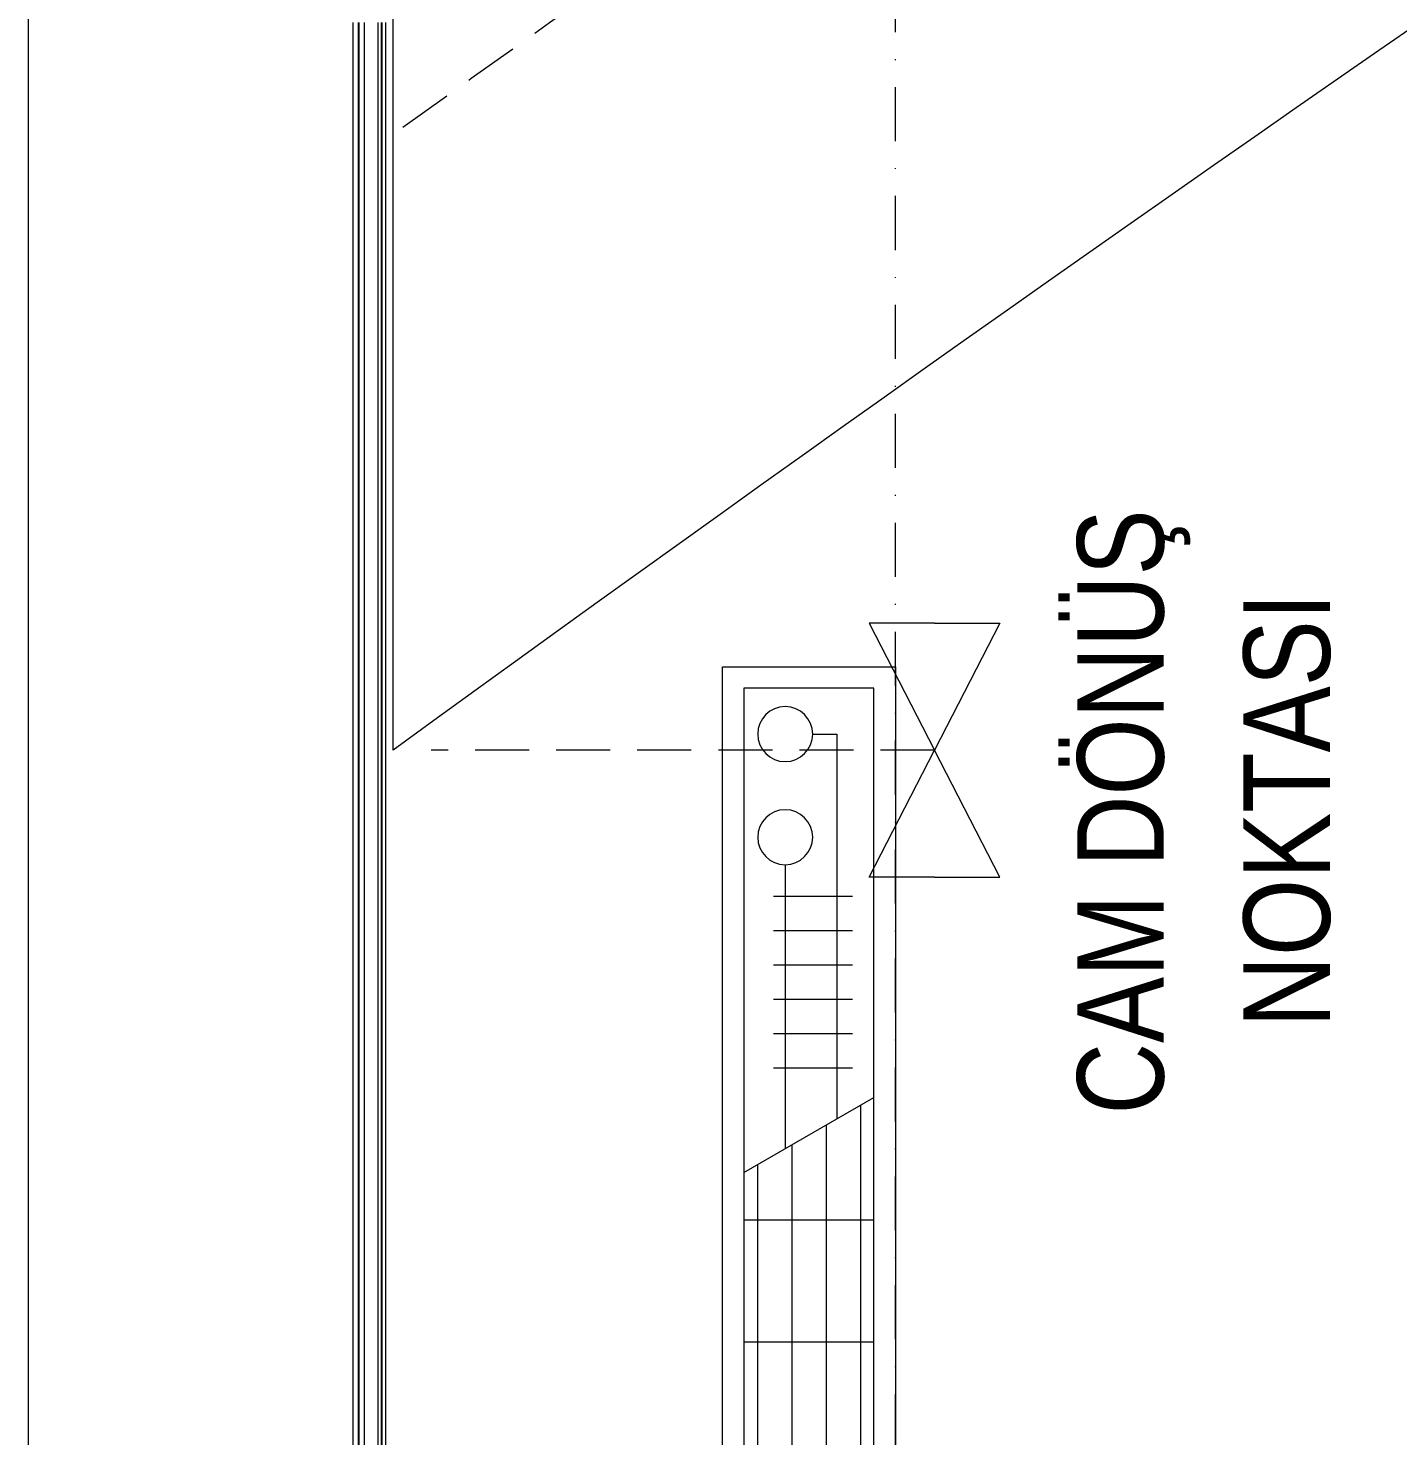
# Model space of a CAD drawing. Extents: x -1299 to 23780, y -3010 to 8106.
# Drawn here: x 7067.2 to 7225.6, y 624.8 to 787.7 of the extents above; entities that cross this region are included whole.
import ezdxf

# ---------------------------------------------------------------- set-up
doc = ezdxf.new("R2010")
doc.units = 0
doc.header["$LTSCALE"] = 25
doc.header["$MEASUREMENT"] = 0
for name, pattern in [('DASHDOT2', [0.5, 0.25, -0.125, 0, -0.125]), ('DASHED2', [0.375, 0.25, -0.125]), ('DOT2', [0.125, 0, -0.125]), ('HIDDEN', [0.375, 0.25, -0.125])]:
    doc.linetypes.add(name, pattern=pattern)
doc.layers.get('0').update_dxf_attribs({"color": 9, "lineweight": 9})
for name, color, linetype, lineweight in [('06C', 9, 'Continuous', 9), ('06D', 9, 'Continuous', 9), ('10', 9, 'Continuous', 9), ('15', 9, 'Continuous', 9), ('20', 9, 'DOT2', 9), ('21', 9, 'Continuous', 9), ('24', 9, 'DASHDOT2', 9), ('32', 9, 'Continuous', 9)]:
    doc.layers.add(name, color=color, linetype=linetype, lineweight=lineweight)
doc.styles.add('MuuM_TEXT-STANDART', font='ARIALN.TTF')

# ---------------------------------------------------------------- blocks, each defined once
blk = doc.blocks.new('p-konvektor_audi')
for p, q in [((250, 89.48), (0, 89.47)), ((250, 89.47), (0, 89.48)), ((0, 89.48), (0, 69.47)), ((250, 69.47), (250, 89.47)), ((16.61, 71.95), (16.6, 86.99)), ((30.73, 71.95), (30.72, 86.99)), ((44.85, 71.95), (44.84, 86.99)), ((58.96, 71.95), (58.96, 86.99)), ((73.08, 71.95), (73.08, 86.99)), ((87.2, 71.95), (87.2, 86.99)), ((101.32, 71.95), (101.32, 86.99)), ((115.44, 71.95), (115.44, 86.99)), ((129.56, 71.95), (129.56, 86.99)), ((143.68, 71.95), (143.68, 86.98)), ((157.8, 71.95), (157.8, 86.98)), ((171.92, 71.94), (171.92, 86.98)), ((186.04, 71.94), (186.04, 86.98)), ((191.48, 71.95), (200.19, 86.99)), ((199.29, 85.44), (2.49, 85.42)), ((203.55, 84.5), (203.55, 75.36)), ((207.52, 84.5), (207.52, 75.36)), ((211.5, 84.5), (211.5, 75.36)), ((215.48, 84.5), (215.48, 75.36)), ((219.45, 84.5), (219.45, 75.36)), ((223.43, 84.5), (223.43, 75.36)), ((196.99, 81.46), (2.49, 81.45)), ((242.21, 82.69), (197.7, 82.69)), ((242.21, 79.91), (242.21, 82.69)), ((194.68, 77.48), (2.49, 77.47)), ((227.1, 76.72), (194.25, 76.73)), ((192.38, 73.51), (2.49, 73.49)), ((0, 69.47), (250, 69.47))]:
    blk.add_line(p, q)
for points in [[(250, 89.47), (0, 89.47), (0, 69.47), (250, 69.47)], [(247.51, 86.99), (247.51, 71.95), (2.49, 71.95), (2.49, 86.99)]]:
    blk.add_lwpolyline(points, close=True)
for centre in [(230.28, 76.72), (242.21, 76.72)]:
    blk.add_circle(centre, 3.18)
blk = doc.blocks.new('*U456')
at = {"layer": '15'}
for p, q in [((-1.47, -18.95), (-170.3, -18.95)), ((-1.47, -19.35), (-170.3, -19.35)), ((-1.47, -19.42), (-170.3, -19.42)), ((-1.47, -19.82), (-170.3, -19.82)), ((-1.47, -21.42), (-170.3, -21.42)), ((-1.47, -22.02), (-170.3, -22.02)), ((-1.47, -22.1), (-170.3, -22.1)), ((-1.47, -22.7), (-170.3, -22.7))]:
    blk.add_line(p, q, dxfattribs=at)
blk = doc.blocks.new('p-cam dönüş noktası')
at = {"layer": '21', "elevation": 0}
for points in [[(-26.5, 56.83), (-34.04, 56.83), (-26.5, 42.14)], [(-26.5, 56.83), (-18.95, 56.83), (-26.5, 42.14)], [(-26.5, 27.45), (-34.04, 27.45), (-26.5, 42.14)], [(-26.5, 27.45), (-18.95, 27.45), (-26.5, 42.14)]]:
    blk.add_lwpolyline(points, dxfattribs=at)
at = {"layer": '21', "linetype": 'DASHED2', "elevation": 0}
blk.add_lwpolyline([(-26.5, 42.14), (-84.7, 42.14)], dxfattribs=at)
at = {"layer": '21', "style": 'MuuM_TEXT-STANDART'}
for s, p in [('CAM DÖNÜŞ ', (0, 0)), ('NOKTASI', (19.23, 10.07))]:
    blk.add_text(s, height=10, rotation=90, dxfattribs=at).set_placement(p)

msp = doc.modelspace()

# ---------------------------------------------------------------- linework, layer by layer
at = {"layer": '06C'}
msp.add_lwpolyline([(7676.22, 1215.64), (7737.75, 1104.54, 0.030791), (7109.42, 704.15), (7109.42, 847.7)], format="xyb", dxfattribs=at)
at = {"layer": '06D'}
msp.add_lwpolyline([(7067.2, 861.68), (7067.2, 284.7), (9765.58, 284.7)], dxfattribs=at)
at = {"layer": '20', "linetype": 'HIDDEN'}
msp.add_lwpolyline([(7109.42, 775.36, -0.029077), (7709.78, 1155.04)], format="xyb", dxfattribs=at)
at = {"layer": '24'}
msp.add_lwpolyline([(7167.5, 195), (7167.5, 4035)], dxfattribs=at)

# ---------------------------------------------------------------- block references
msp.add_blockref('p-cam dönüş noktası', (7198.52, 662.01))
at = {"layer": '10', "rotation": 270}
msp.add_blockref('*U456', (7127.5, 618), dxfattribs=at)
at = {"layer": '32', "xscale": -1, "rotation": 270}
msp.add_blockref('p-konvektor_audi', (7078.03, 463.8), dxfattribs=at)

doc.saveas('drawing.dxf')
